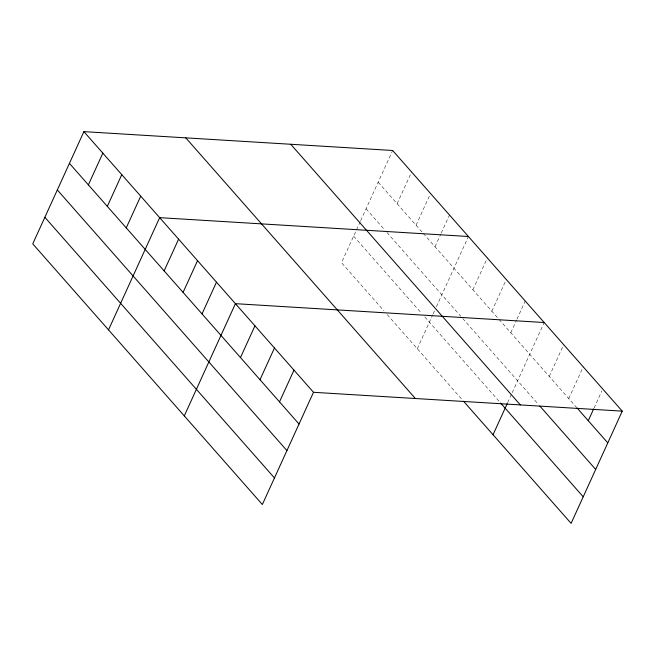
<?xml version="1.0" encoding="UTF-8"?>
<svg xmlns="http://www.w3.org/2000/svg" width="655" height="655" viewBox="0 0 655 655"><rect width="100%" height="100%" fill="white"/><g stroke="black" fill="none" stroke-linecap="round" stroke-linejoin="round"><path stroke-width="0.49" stroke-dasharray="3.27 2.46" d="M360.266 221.554L341.509 262.704L383.961 310.904M360.676 220.637L392.648 150.486M397.127 203.73L411.594 171.995M416.072 225.23L430.531 193.495M435.01 246.73L440.799 234.04M441.208 233.131L449.477 214.996M417.276 348.722L432.709 314.867M433.119 313.95L434.781 310.306M436.443 306.655L468.415 236.504M472.894 289.739L487.361 258.005M491.839 311.248L506.299 279.513M510.777 332.748L516.566 320.058M516.975 319.149L525.245 301.013M507.641 402.702L511.801 393.581M512.218 392.673L544.182 322.522M549.242 376.412L563.701 344.677M568.753 398.567L583.22 366.833M594.06 408.024L601.904 390.798M378.189 182.221L422.598 232.648M423.253 233.385L498.373 318.657M499.02 319.403L576.154 406.968M366.079 208.781L385.025 230.282M386.982 232.509L460.792 316.299M462.749 318.526L538.484 404.495M353.61 236.144L421.542 313.262M424.808 316.971L499.921 402.244M387.228 314.613L463.003 400.623"/><path stroke-width="0.98" d="M83.889 131.639L32.75 243.856L262.352 504.514L313.491 392.296L83.889 131.639L392.648 150.486L622.25 411.144L571.111 523.361L463.65 401.368M88.368 184.882L102.835 153.147M107.314 206.382L121.773 174.648M126.251 227.891L140.719 196.156M108.517 329.874L159.656 217.656L468.415 236.504M164.135 270.9L178.602 239.165M183.081 292.4L197.54 260.665M202.027 313.901L216.486 282.174M184.284 415.892L235.423 303.674L544.182 322.522M240.483 357.565L254.942 325.83M259.994 379.72L274.461 347.985M279.513 401.875L293.972 370.14M493.043 434.732L507.224 403.619M588.272 420.723L593.643 408.933M313.491 392.296L622.25 411.144M576.834 407.729L607.791 442.878M539.826 406.026L595.682 469.438M290.755 144.272L520.357 404.921M500.576 402.989L583.212 496.801M185.783 137.861L415.385 398.518M69.43 163.373L299.032 424.031M57.321 189.934L286.923 450.591M44.851 217.296L274.453 477.953"/></g></svg>
